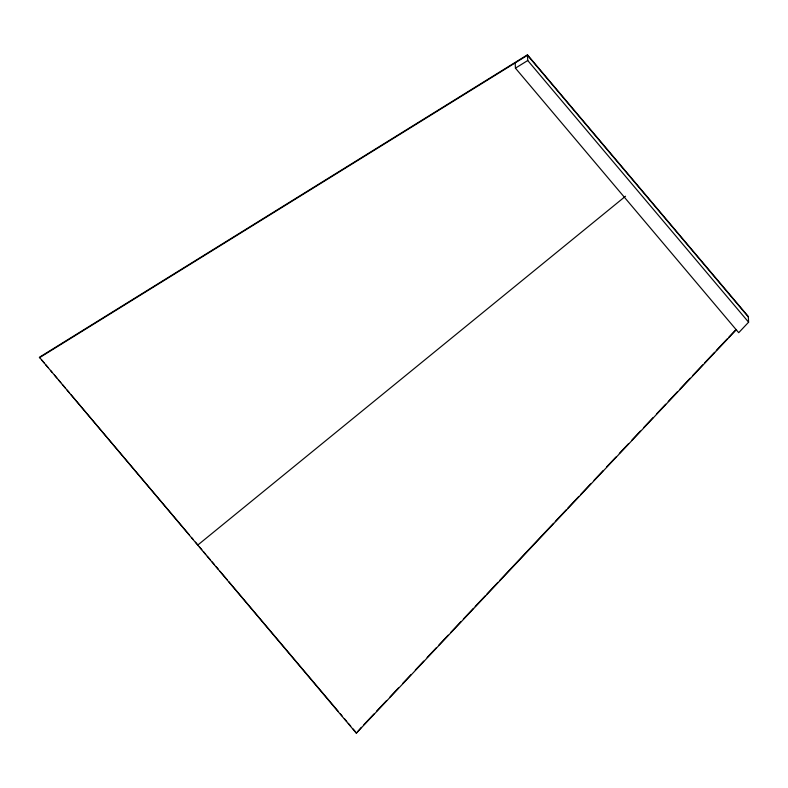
<?xml version="1.0" encoding="UTF-8"?>
<svg xmlns="http://www.w3.org/2000/svg" width="788" height="788" viewBox="0 0 788 788"><rect width="100%" height="100%" fill="white"/><g stroke="black" fill="none" stroke-linecap="round" stroke-linejoin="round"><path stroke-width="1.18" d="M361.347 727.354L356.314 733.195L736.534 329.483M363.879 724.665L373.995 713.928M376.516 711.239L386.642 700.502M390.011 696.917L398.442 687.963M402.658 683.491L411.09 674.538M415.306 670.066L423.727 661.112M427.106 657.527L436.375 647.687M438.906 644.998L448.185 635.158M450.706 632.469L460.822 621.722M463.354 619.043L473.47 608.297M475.154 606.504L485.28 595.767M486.964 593.975L497.918 582.342M499.612 580.549L553.56 523.262M555.254 521.469L566.208 509.836M567.892 508.043L578.855 496.401M580.539 494.618L590.655 483.871M594.034 480.296L603.303 470.446M606.671 466.86L615.95 457.02M619.319 453.435L628.597 443.595M631.966 440.009L640.398 431.056M643.766 427.48L653.045 417.63M656.414 414.055L665.693 404.205M668.224 401.516L677.493 391.675M680.024 388.986L690.14 378.24M692.672 375.561L702.788 364.814M704.472 363.032L714.588 352.285M716.272 350.493L727.235 338.86M728.92 337.067L735.667 329.906M356.314 733.195L39.4 357.279L527.448 54.805L748.314 316.481L748.6 322.194L738.711 332.694L515.431 68.152L515.165 62.902M625.524 196.222L197.847 545M39.42 357.752L527.477 55.278L748.334 316.953M515.431 68.152L527.743 60.518L527.448 54.805M527.743 60.518L748.6 322.194M41.774 360.096L44.158 362.904M45.734 364.785L48.117 367.602M50.491 370.419L52.077 372.291M54.451 375.108L56.825 377.925M58.41 379.806L60.794 382.623M62.37 384.495L65.542 388.248M67.128 390.129L69.502 392.946M71.087 394.818L189.13 534.678M191.504 537.495L193.09 539.366M195.463 542.183L197.049 544.065M199.433 546.882L201.807 549.689M203.393 551.57L205.767 554.388M207.352 556.259L210.524 560.022M212.1 561.893L214.484 564.71M216.06 566.592L218.443 569.409M220.029 571.28L227.151 579.732M228.737 581.603L338.062 711.14M340.446 713.948L342.031 715.829M344.405 718.646L346.779 721.463M348.365 723.335L350.739 726.152M353.123 728.969L355.496 731.786"/></g></svg>
